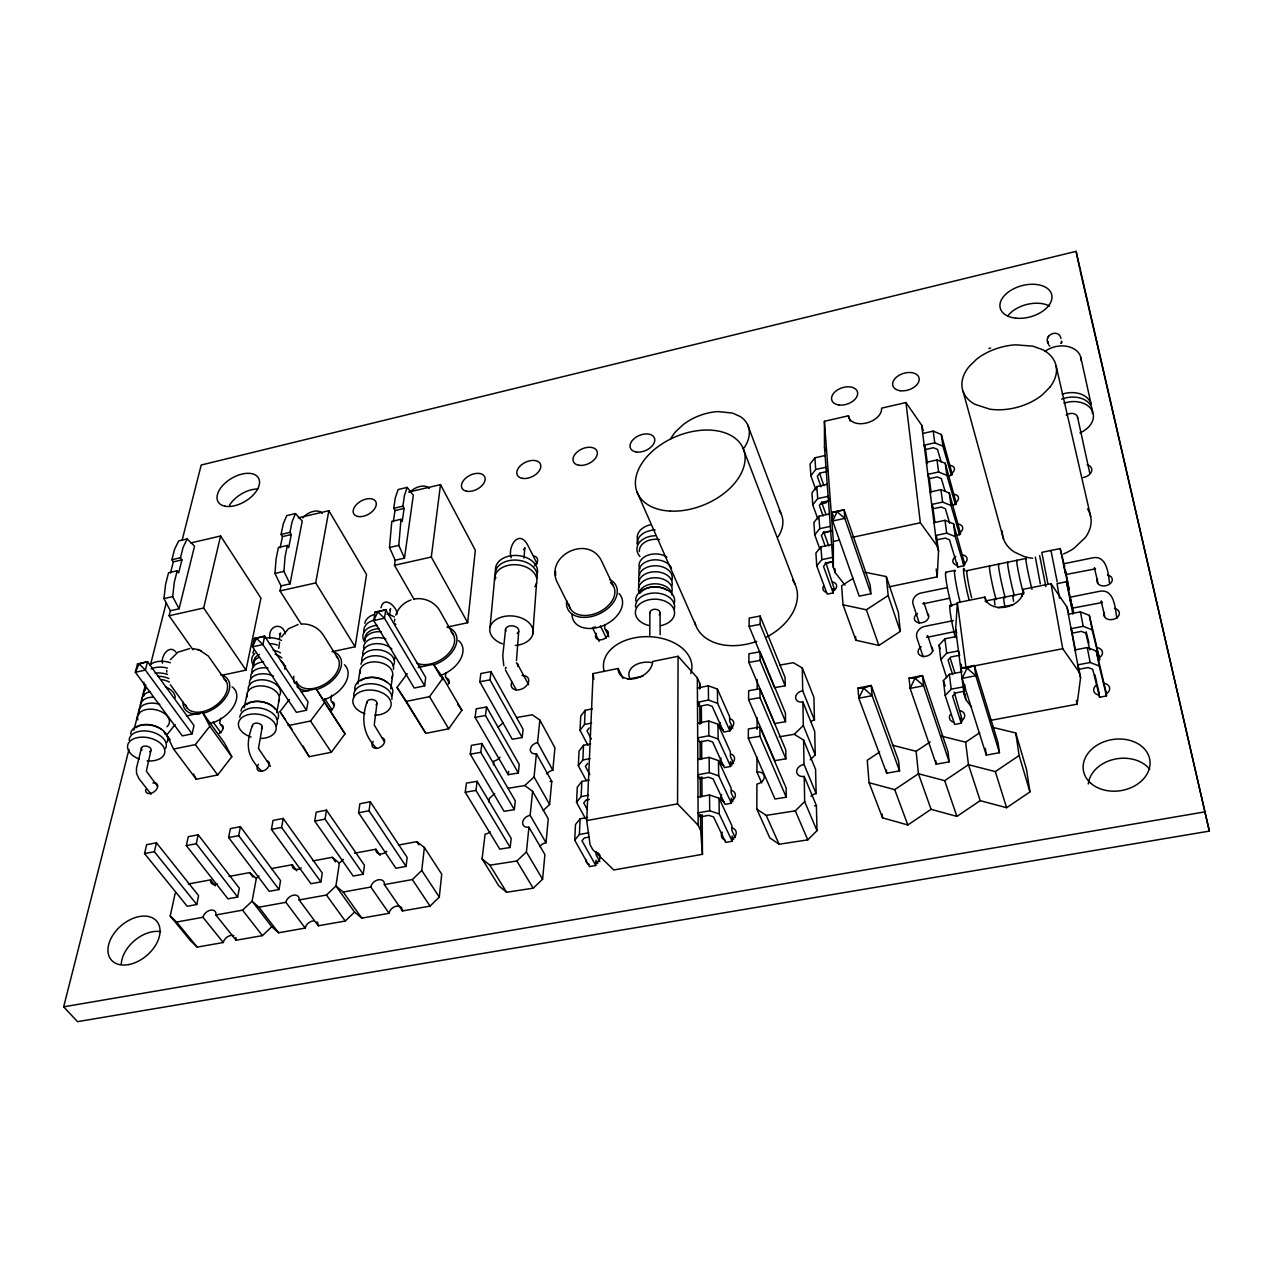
<?xml version="1.0" encoding="UTF-8"?>
<svg xmlns="http://www.w3.org/2000/svg" width="1273" height="1273" viewBox="0 0 1273 1273"><rect width="100%" height="100%" fill="white"/><g stroke="black" fill="none" stroke-linecap="round" stroke-linejoin="round"><path stroke-width="1.5" d="M844.97 585.134L835.263 572.723L833.354 567.424L833.369 541.407L824.411 421.315L848.439 415.778A17.106 10.948 -18.2 0 0 866.086 423.082A17.106 10.948 -18.2 0 0 881.584 408.156L905.962 402.539L921.652 425.182L923.259 430.592M786.253 797.216L759.917 736.271L759.933 727.026L748.381 728.983L748.317 738.213L774.986 798.998L786.253 797.216L786.157 788.035L759.933 727.026M785.871 758.819L759.997 697.668L760.013 688.757L748.651 690.73L748.588 699.641L774.811 760.633L785.871 758.819L785.791 749.94L760.013 688.757M785.521 721.696L760.061 660.401L760.076 651.776L748.922 653.781L748.858 662.406L774.62 723.541L785.521 721.696L785.441 713.119L760.076 651.776M785.17 685.797L760.124 624.375L760.14 616.052L749.176 618.073L749.113 626.396L774.461 687.659L785.17 685.797L785.091 677.475L760.14 616.052M702.457 854.31L700.659 830.314L698.177 825.254L677.554 803.868L678.079 656.295L652.667 661.467A18.156 12.762 -25.6 0 1 635.084 678.541A18.156 12.762 -25.6 0 1 618.137 668.484L593.123 673.576L586.71 820.576L590.083 844.763L592.82 849.712L613.809 869.968L702.457 854.31L702.155 814.593M779.267 736.796L794.257 734.298L803.581 740.074L804.011 764.389A7.702 5.872 -21.4 0 0 796.643 771.629A7.702 5.872 -21.4 0 0 804.218 776.45L816.407 805.65L816.98 830.696L807.798 839.862L779.108 844.222L769.815 837.92L756.83 809.119L756.91 784.073A7.638 5.808 -23.3 0 0 764.309 776.864A7.638 5.808 -23.3 0 0 756.942 772.059L756.989 757.133M757.085 729.381L757.117 717.67M757.212 689.154L757.244 679.702M166.715 672.192L166.731 670.33M660.066 613.125L660.13 634.718M649.866 612.456L649.803 635.322M1050.973 550.461L1057.179 581.904M278.787 648.323L279.551 642.101M395.219 560.247L404.48 558.163L398.799 545.385L400.995 519.289L391.782 521.405L389.506 547.485L395.219 560.247L394.487 565.276L414.155 599.535M604.77 624.613L604.643 627.987L608.876 636.707M587.537 817.457L580.106 818.825L575.476 824.554L574.712 840.212L589.51 866.579L595.764 865.465L595.971 860.309L597.833 863.651M596.305 851.557L596.178 854.963L599.885 861.678M574.712 840.212L579.374 834.499L580.106 818.825M585.644 818.905L576.558 802.356L581.14 796.612L581.841 781.447L589.144 780.063M586.36 780.683L578.324 765.741L582.843 759.949L583.527 745.294L590.72 743.893M587.935 745.294L580.042 730.288L584.498 724.496L585.15 710.302L592.231 708.886M1064.753 566.915L1060.17 548.552L1041.791 552.371L1047.918 583.798M576.558 802.356L577.29 787.223L581.841 781.447M578.324 765.741L579.04 751.086L583.527 745.294M580.042 730.288L580.743 716.11L585.15 710.302M888.936 586.853L937.199 576.86L938.551 551.018L936.467 536.188M1039.627 555.617L1045.833 586.567M971.506 707.008L965.825 699.593L964.107 694.167L955.657 629.387L957.36 602.686L984.92 597.101A19.445 13.812 -14.1 0 0 1006.1 606.998A19.445 13.812 -14.1 0 0 1022.983 589.367L1051.005 583.686L1067.045 607.157L1068.445 612.743M964.107 694.167L964.775 684.651M281.015 585.898L290.005 583.877L283.959 571.402L285.025 556.969L287.348 545.433L278.421 547.485L276.066 559.006L274.952 573.439L281.015 585.898L280.012 590.911L301.271 624.231M532.798 634.209L536.554 583.018M523.967 558.067L524.89 547.629L523.553 549.856M394.55 621.256L394.741 619.108M511.125 557.765C507.497 546.244 518.827 529.138 527.499 544.653L537.126 563.732M490.025 627.446L494.847 576.287M490.137 831.715A7.399 5.363 -32.4 0 1 485.077 834.229L482.101 858.909L498.857 885.928L506.59 892.23L533.18 888.204L542.584 879.261L544.908 854.597L528.932 827.211A7.431 5.458 -31.2 0 1 522.614 822.374A7.431 5.458 -31.2 0 1 530.141 815.325L532.591 791.329L524.81 785.521L508.022 788.321M539.816 846.625A7.32 5.458 -31.4 0 1 546.006 842.742L548.265 818.841L532.591 791.329M543.11 810.567L549.602 804.488L551.782 781.351L536.426 753.743A7.192 5.124 -29.5 0 1 530.284 749.32A7.192 5.124 -29.5 0 1 537.556 742.589L539.863 720.088L532.289 714.774L516.695 717.526M546.833 773.968A7.081 5.124 -29.7 0 1 552.816 770.229L554.933 747.776L539.863 720.088M518.7 631.488L516.488 660.56M542.584 879.261L526.417 851.971L528.932 827.211M549.602 804.488L534.055 776.944L536.426 753.743M927.619 635.545L926.776 637.375L953.827 631.79M446.934 627.143L467.684 622.72L475.322 550.222L440.506 484.631L408.713 492.046M343.376 859.323L339.366 863.126L335.929 886.008L343.185 892.023L370.825 887.042A7.495 5.347 -36.1 0 1 378.399 879.77A7.495 5.347 -36.1 0 1 384.382 884.592L402.459 910.959L430.051 906.105L439.296 897.083L441.715 874.169L424.386 847.468L416.796 841.66L398.449 845.049M505.604 629.069L502.74 655.834L503.806 665.747M510.202 847.484L511.189 838.446L477.12 781.32L466.443 783.118L465.234 792.22L499.764 849.139L510.202 847.484L475.959 790.438L477.12 781.32M514.324 809.644L515.294 800.876L481.91 743.527L471.408 745.357L470.246 754.157L504.06 811.315L514.324 809.644L480.796 752.343L481.91 743.527M518.334 772.997L519.257 764.516L486.557 706.976L476.213 708.838L475.084 717.351L508.213 774.7L518.334 772.997L485.474 715.506L486.557 706.976M522.201 737.528L523.092 729.302L491.044 671.619L480.86 673.497L479.778 681.739L512.239 739.247L522.201 737.528L489.994 679.877L491.044 671.619M170.359 610.754L179.063 608.796L172.682 596.607L174.29 582.27L177.202 570.765L168.561 572.755L165.601 584.259L163.946 598.581L170.359 610.754L169.102 615.75L192.971 649.771M445.773 673.051L445.375 676.456L449.289 683.171M508.213 774.7L508.595 771.311M384.382 884.592L412.341 879.563L421.761 870.446L424.386 847.468M406.071 866.388L407.153 857.445L370.284 801.751L359.893 803.756L358.588 812.763L395.903 868.25L406.071 866.388L369.027 810.758L370.284 801.751M488.943 802.149L489.389 798.473L494.704 793.556M493.447 764.85L493.908 760.999A7.161 5.044 -30.7 0 0 500.003 757.228M424.673 685.861L425.707 677.427L385.719 609.767L375.026 612.09L373.737 620.54L414.25 688.025L424.673 685.861L384.478 618.217L377.779 611.915L375.026 612.09M467.684 622.72L431.308 557.033L440.506 484.631M990.569 720.375L1077.117 704.176L1080.57 677.745L1078.788 668.198M390.763 688.932L392.625 675.438M404.48 558.163L413.327 495.197L407.169 487.416L398.131 489.532L395.33 497.695L393.739 508.309L394.996 510.553L393.325 521.771M363.219 874.201L364.46 865.274L326.477 810.169L316.213 812.142L314.733 821.117L353.178 876.031L363.219 874.201L325.045 819.16L326.477 810.169M376.967 703.396L374.23 725.005L384.335 741.682M389.538 615.798L390.556 608.637L389.999 610.006M400.995 519.289L402.236 521.532L404.13 508.436L402.889 506.193L404.432 495.579L407.169 487.416M367.006 702.044C360.816 719.531 363.505 735.158 376.713 748.508M570.288 608.446L558.242 584.291C542.171 556.587 588.587 532.846 601.858 561.584L613.379 585.994M357.952 683.872L360.02 670.394M320.876 881.903L322.276 873.007L283.195 818.475L273.058 820.417L271.42 829.375L310.946 883.717L320.876 881.903L281.604 827.434L283.195 818.475M331.967 651.728L355.119 646.779L366.544 574.537L328.864 510.696L298.232 517.856M331.601 695.106L330.757 700.198L333.924 705.099M279.026 889.525L280.569 880.645L240.438 826.686L230.413 828.612L228.615 837.539L269.208 891.323L279.026 889.525L238.688 835.629L240.438 826.686M306.507 710.254L307.986 701.853L264.625 636.166L254.282 638.425L252.547 646.843L296.418 712.339L306.507 710.254L262.922 644.584L256.462 638.346L254.282 638.425M1060.998 338.57C1059.088 328.577 1043.924 334.242 1047.87 343.153M381.041 607.794C383.555 595.032 396.73 606.425 397.24 613.984M355.119 646.779L315.688 582.923L328.864 510.696M259.008 875.919L256.319 878.434L252.102 901.189L242.554 910.147L215.885 914.953A7.447 5.012 -39.2 0 0 210.618 910.131A7.447 5.012 -39.2 0 0 202.948 917.276L176.581 922.034L170.216 916.019L175.149 893.391M276.75 712.53L279.296 699.1M237.653 897.067L239.356 888.204L198.19 834.786L188.277 836.695L186.335 845.606L227.962 898.833L237.653 897.067L196.281 843.713L198.19 834.786M262.238 726.963L258.467 748.429L270.481 766.282M279.423 638.823L280.585 633.063L279.423 634.622M290.005 583.877L302.258 521.071L295.479 513.576L286.727 515.629L283.258 523.824L281.094 534.421L282.447 536.601L280.171 547.804M287.348 545.433L288.7 547.613L291.294 534.549L289.958 532.369L292.074 521.771L295.479 513.576M252.388 725.642C245.164 745.007 246.978 756.735 261.888 771.39M269.876 638.139C267.728 625.855 281.922 621.16 285.438 633.763M244.257 707.597L247.01 694.167M196.774 904.514L198.604 895.667L156.436 842.806L146.65 844.683L144.549 853.578L187.179 906.249L196.774 904.514L154.367 851.701L156.436 842.806M221.629 675.327L245.975 670.123L260.949 598.135L220.595 535.981L190.87 542.934M220.754 718.147L219.672 723.207L223.077 727.981M192.112 733.869L194.005 725.515L147.525 661.705L137.516 663.885L135.336 672.255L182.341 735.889L192.112 733.869L145.377 670.091L139.155 663.917L137.516 663.885M245.975 670.123L203.664 608.001L220.595 535.981M150.898 750.545L146.347 771.136L157.502 786.3M179.063 608.796L194.53 546.181L187.179 538.94L178.681 540.93L174.608 549.172L171.903 559.738L173.335 561.854L170.487 573.025M141.526 747.728L136.482 768.096L136.513 773.252L138.884 778.551L151.073 794.193M162.483 663.201C160.684 655.993 169.373 643.82 175.945 652.142M177.202 570.765L178.65 572.898L181.928 559.865L180.48 557.749L183.153 547.183L187.179 538.94M182.198 539.943L201.214 465.011L1076.099 251.338L1209.35 831.11L77.542 1021.662L63.65 1006.832L129.019 749.367M133.904 730.161L145.122 685.972M150.485 664.84L166.095 603.354M923.625 602.925L922.893 603.863L949.483 598.262M395.744 615.145C398.131 608.08 403.955 602.272 411.052 599.965M1101.145 601.127L1102.418 602.495L1072.152 608.192L1071.532 604.595M1047.838 337.87L1048.57 336.279M962.117 678.382L967.05 668.182L974.386 665.493L998 742.509L999.464 752.709L986.289 755.112L962.117 678.382L975.802 675.724L999.464 752.709M1072.152 608.192L1069.813 597.276L1099.204 591.372C1114.623 588.158 1115.1 608.621 1116.914 618.439M281.572 636.85L288.478 628.782L298.121 624.47M407.217 673.64L397.033 687.452L425.803 733.359L448.685 728.808L461.892 710.239L443.099 677.952L433.472 664.283L418.228 667.45M397.033 687.452L406.342 701.375L429.542 696.649L443.099 677.952M170.439 659.557L177.918 652.19L189.741 648.562M289.353 699.498L279.98 711.671L309.18 756.671L331.33 752.263L345.015 733.853L316.165 688.804L301.415 691.875M1109.451 582.986C1108.433 573.423 1106.619 554.742 1092.393 557.892L1063.512 563.828L1064.976 571.37L1065.803 574.521L1095.544 568.84L1094.796 568.331M288.08 725.594L310.532 721.027L324.567 702.489L316.165 688.804M589.224 727.949L586.996 730.845L591.34 739.167M175.101 724.576L166.668 735.126L173.621 749.049L196.233 779.251L217.683 774.986L231.797 756.735L224.478 743.018L202.582 712.562L186.495 715.919M825.111 455.511L814.895 457.819L810.089 464.009L810.853 475.688L815.866 489.803M810.853 475.688L815.691 469.498L825.97 467.191L826.941 470.008M587.649 763.418L585.389 766.298L589.813 774.589M173.621 749.049L195.358 744.61L209.838 726.246L202.582 712.562M827.227 484.297L816.852 486.588L811.967 492.794L812.747 504.824L817.839 518.954M812.747 504.824L817.68 498.634L828.118 496.327L829.598 500.56L821.769 502.278L819.303 505.381L823.074 515.963M829.407 513.958L818.889 516.265L813.908 522.455L814.72 534.867L819.86 549.013M814.72 534.867L819.732 528.677L830.33 526.37M831.667 544.558L820.974 546.849L815.913 553.039L816.741 565.849L827.179 594.141L833.179 592.9L832.86 588.667M816.741 565.849L821.833 559.659L832.606 557.367M946.651 677.618L940.811 659.509L939.06 645.125L944.916 638.791L956.58 636.468M940.811 659.509L946.698 653.176L958.458 650.869L959.365 653.765M961.847 721.934L960.654 718.258L961.274 723.175L954.623 724.417L945.187 695.488L943.373 680.609L949.34 674.292L961.226 671.985M945.187 695.488L951.202 689.186L963.168 686.879L964.075 689.775M756.83 809.119L766.203 815.388L795.307 810.837L804.663 801.576L804.218 776.45M810.169 759.806L815.245 754.825L814.704 731.386L802.897 701.996A7.447 5.49 -20.9 0 1 795.577 697.604A7.447 5.49 -20.9 0 1 802.69 690.73L802.292 667.959L793.286 662.692L779.681 665.111M794.257 734.298L803.311 725.499L802.897 701.996M299.139 899.947L318.282 925.773L345.254 921.031L354.562 912.089L335.929 886.008L326.445 895.03L299.139 899.947A7.463 5.187 -37.8 0 0 293.538 895.142A7.463 5.187 -37.8 0 0 285.9 902.334L258.912 907.203L252.102 901.189L271.77 926.744L278.548 932.775L305.218 928.081A7.352 5.187 -38.2 0 1 314.351 920.856M215.885 914.953L236.046 940.254L262.397 935.623L271.77 926.744M482.101 858.909L489.882 865.179L516.838 860.994L526.417 851.971M524.81 785.521L534.055 776.944M497.95 727.44L503.106 722.762M879.691 751.993L867.247 760.267L869.061 782.704L882.555 817.871L907.824 824.968L931.072 809.326L956.898 816.407L980.194 800.669L1006.609 807.719L1029.952 791.917L1026.515 769.401L1015.743 732.962L992.876 727.408M869.061 782.704L894.728 789.642L918.438 773.761L944.693 780.667L968.467 764.707L995.311 771.597L1019.132 755.541L1015.743 732.962M941.384 736.128L965.618 742.175L979.685 732.755M892.405 745.198L916.114 751.293L930.149 741.92M853.165 578.324L841.596 585.835L843.028 604.786L855.886 640.255L878.895 645.443L900.297 631.376L898.372 612.408L886.31 576.574L865.019 572.261M843.028 604.786L866.356 609.799L888.172 595.541L886.31 576.574M988.946 348.547L990.585 347.943M171.903 559.738L180.48 557.749M281.094 534.421L289.958 532.369M393.739 508.309L402.889 506.193M173.335 561.854L181.928 559.865M282.447 536.601L291.294 534.549M394.996 510.553L404.13 508.436M163.946 598.581L172.682 596.607M274.952 573.439L283.959 571.402M389.506 547.485L398.799 545.385M922.702 433.488L933.204 431.117L941.304 434.475L952.411 474.813M948.385 475.943L951.345 475.29L942.911 446.171L934.748 442.813L924.182 445.184L925.471 449.512L933.395 447.73L937.469 449.417L941.193 462.099M169.102 615.75L203.664 608.001M280.012 590.911L315.688 582.923M394.487 565.276L431.308 557.033M827.434 471.424L819.717 473.142L817.298 476.229L821.021 486.795M926.346 462.306L937.008 459.935L945.25 463.308L956.437 503.822M949.706 523.251L945.378 508.707L941.177 507.036L932.998 508.786L931.677 504.458L942.593 502.103L950.995 505.476L955.402 504.522L946.889 475.37L938.615 471.997L927.874 474.368L929.179 478.696L937.23 476.929L941.368 478.6L945.107 491.298M820.894 503.917L826.623 502.66M930.102 492.014L940.938 489.659L949.292 493.033L960.606 533.721M831.826 530.618L823.87 532.321L821.371 535.424L825.19 546.022M822.915 533.085L828.739 531.843M833.369 541.407L839.162 540.166M852.703 537.254L920.347 522.773L936.88 545.592L938.551 551.018M933.984 522.678L944.996 520.323L953.477 523.712L964.902 564.544M963.9 565.769L955.227 536.554L946.698 533.164L935.607 535.503L936.944 539.847L945.25 538.097L949.515 539.784L957.694 567.058L963.9 565.769L963.311 561.52L964.409 565.244M825.015 563.159L830.919 561.902M956.532 535.312L959.587 534.676L959.015 530.555L960.113 534.278M832.51 561.95L826.05 563.318L823.504 566.405L833.179 592.9M595.637 626.952L592.454 627.621L599.233 641.369M945.807 572.261L954.766 570.399M967.003 570.638L1025.911 558.449M870.971 593.743L859.211 596.162L832.685 520.991L832.033 512.446L844.126 509.805L870.191 585.166L870.971 593.743L844.826 518.366L844.126 509.805L832.033 512.446L833.322 516.106M947.192 587.649L921.159 592.995C916.003 593.902 911.261 599.281 913.218 604.643L919.392 623.484M950.088 605.359L957.376 603.879M1059.55 598.262L1057.051 583.655L1066.424 581.761L1071.42 601.874M985.031 601.095L1022.283 593.552M627.605 679.273L642.881 676.186M998.032 607.778L1013.165 604.723M953.382 620.619L925.025 626.316C919.79 627.207 914.937 632.633 916.942 638.075L923.18 656.9M697.413 687.993L708.345 685.813L717.383 689.043L729.604 716.604L729.7 721.266L732.818 728.267M1068.365 614.254L1080.411 611.867L1089.322 615.368L1099.792 659.589M584.498 724.496L591.627 723.08M729.906 730.845L717.606 703.317L708.504 700.086L697.493 702.25L699.354 706.34L707.629 704.717L712.164 706.324L723.732 732.039L729.906 730.845L729.811 726.135L731.37 729.636M1098.472 655.038L1099.411 659.812L1092.154 629.833L1083.196 626.316L1071.054 628.703L1072.184 633.174L1081.27 631.376L1085.758 633.127L1089.879 649.914M959.826 655.213L950.995 656.948L948.035 660.098L952.665 674.579M857.97 688.041L871.225 685.463L898.563 760.729L899.534 770.865L886.692 773.22L858.798 698.225L857.97 688.041L863.635 688.168L871.225 685.463L872.116 695.663L899.534 770.865M909.033 678.159L922.464 675.533L947.971 751.675L949.181 761.843L936.164 764.23L910.115 688.375L909.033 678.159L915.001 678.238L922.464 675.533L923.609 685.765L949.181 761.843M960.781 668.134L974.386 665.493L975.802 675.724L967.05 668.182L960.781 668.134L961.958 671.889M1080.57 677.745L1079.154 672.176L1062.732 648.705L965.984 667.529L957.36 602.686M697.604 723.159L708.727 720.995L717.924 724.226L730.336 751.722L730.431 756.544L733.582 763.514M1075.001 649.914L1087.269 647.527L1096.324 651.028L1106.38 693.483M582.843 759.949L590.083 758.565M730.638 766.441L718.131 738.976L708.886 735.746L697.684 737.894L699.593 741.984L707.995 740.377L712.609 741.984L724.369 767.619L730.638 766.441L730.527 761.572L732.118 765.073M1106.523 695.933L1099.251 666.002L1090.149 662.485L1077.785 664.856L1078.915 669.312L1088.176 667.545L1092.727 669.296L1099.617 697.238L1106.523 695.933L1105.553 691L1106.476 694.787M964.536 691.223L955.562 692.942L952.538 696.092L961.274 723.175M144.549 853.578L154.367 851.701M186.335 845.606L196.281 843.713M228.615 837.539L238.688 835.629M271.42 829.375L281.604 827.434M314.733 821.117L325.045 819.16M358.588 812.763L369.027 810.758M697.811 759.504L709.125 757.371L718.465 760.602L731.068 788.003L731.179 792.984L733.582 798.203M581.14 796.612L588.492 795.227M731.386 803.215L718.688 775.846L709.284 772.616L697.89 774.748L699.832 778.821L708.377 777.214L713.071 778.837L725.005 804.377L731.386 803.215L731.275 798.187L732.882 801.672M589.335 799.428L586.026 800.049L583.734 802.929L587.33 809.533M188.34 883.987L210.602 879.85A7.304 4.885 -38.2 0 0 217.492 883.987M228.981 876.445L249.619 872.626L256.319 878.434M271.42 868.584L292.313 864.717L296.768 870.812M313.031 860.882L332.237 857.318L339.366 863.126M354.546 853.181L375.933 849.234A7.352 5.187 -35 0 0 379.322 853.897A7.352 5.187 -35 0 0 386.785 851.271M749.113 626.396L760.124 624.375M698.018 797.105L709.538 794.973L719.022 798.203L731.848 825.509L731.943 830.664L735.205 837.586M586.71 820.576L677.554 803.868M479.778 681.739L489.994 679.877M579.374 834.499L588.731 832.781M732.166 841.23L719.261 813.972L709.697 810.758L698.113 812.858L700.07 816.916L708.775 815.341L713.548 816.948L725.674 842.392L732.166 841.23L732.055 836.043L733.694 839.496M589.399 837.013L584.339 837.936L582.016 840.785L595.764 865.465M748.858 662.406L760.061 660.401M475.084 717.351L485.474 715.506M170.216 916.019L190.855 941.081L197.22 947.096L223.268 942.513A7.336 5.028 -39.7 0 1 233.834 935.671M354.562 912.089L361.787 918.119L389.077 913.314A7.383 5.347 -36.5 0 1 399.738 906.344M748.588 699.641L759.997 697.668M470.246 754.157L480.796 752.343M63.65 1006.832L1205.42 811.776M413.884 599.153C424.211 596.894 435.557 602.256 440.347 611.692L453.602 635.163M748.317 738.213L759.917 736.271M465.234 792.22L475.959 790.438M302.019 624.025C310.405 623.579 318.743 627.955 323.262 635.02L337.647 657.839M193.528 648.641L199.193 650.073M199.527 650.201L208.231 655.945L226.292 681.532M197.474 649.405L201.373 650.901M678.079 656.295L697.349 677.857L699.673 682.996L700.055 688.613M176.581 922.034L197.22 947.096M202.948 917.276L223.268 942.513M210.602 879.85L215.28 885.833M242.554 910.147L262.397 935.623M258.912 907.203L278.548 932.775M249.619 872.626L253.041 877.145M285.9 902.334L305.218 928.081M166.668 735.126L170.216 739.899M195.358 744.61L217.683 774.986M187.354 708.249L170.359 684.699M326.445 895.03L345.254 921.031M209.838 726.246L231.797 756.735M213.037 721.902L220.897 732.882M343.185 892.023L361.787 918.119M332.237 857.318L335.483 861.932M457.612 704.128L461.892 710.239M370.825 887.042L389.077 913.314M279.98 711.671L285.518 719.834M287.746 723.096L292.169 729.636M375.933 849.234L380.134 855.44M412.341 879.563L430.051 906.105M310.532 721.027L331.33 752.263M421.761 870.446L439.296 897.083M416.796 841.66L418.833 844.795M324.567 702.489L345.015 733.853M324.774 698.718L332.11 710M489.882 865.179L506.59 892.23M406.342 701.375L425.803 733.359M516.838 860.994L533.18 888.204M1035.363 557.081L1040.312 583.861M429.542 696.649L448.685 728.808M441.079 676.44L443.004 679.75M433.472 664.283L440.394 676.154M302.831 745.803L309.18 756.671M530.141 815.325L546.006 842.742M537.556 742.589L552.816 770.229M516.424 690.173L505.461 670.028M517.49 664.045L528.661 684.747M193.591 774.016L196.233 779.251M618.137 668.484L622.99 678.398M600.426 625.95L606.298 638.012M766.203 815.388L779.108 844.222M756.942 772.059L761.747 782.895M636.993 491.935L695.663 625.218M795.307 810.837L807.798 839.862M804.663 801.576L816.98 830.696M804.011 764.389L816.136 793.62A7.574 5.872 -21.2 0 0 810.965 796.198M803.581 740.074L815.579 769.369L816.136 793.62M803.311 725.499L815.245 754.825M802.69 690.73L814.449 720.136A7.336 5.49 -20.7 0 0 810.917 721.489M802.292 667.959L813.924 697.413L814.449 720.136M742.891 447.825L795.1 584.339M747.681 424.864L781.145 513.799M1048.284 342.914L1047.679 341.291L1048.411 344.076M894.728 789.642L907.824 824.968M825.827 562.427L834.515 589.701M823.679 531.828L828.755 545.958M931.072 809.326L918.438 773.761L916.114 751.293M821.594 502.151L825.986 514.499M1069.813 597.276L1070.943 601.763M819.589 473.349L823.917 485.681M866.356 609.799L878.895 645.443M824.411 421.315L824.49 447.205L825.716 450.737M944.693 780.667L956.898 816.407M1063.512 563.828L1064.323 566.978M888.172 595.541L900.297 631.376M848.439 415.778L850.141 420.997M980.194 800.669L968.467 764.707L965.618 742.175M943.373 680.609L945.139 686.036M928.001 636.42L932.87 651.378M939.06 645.125L940.222 648.753M954.161 692.051L962.372 720.534M924.103 603.036L928.319 616.148M950.263 658.38L954.877 672.86M995.311 771.597L1006.609 807.719M955.657 629.387L956.787 633.031M1019.132 755.541L1029.952 791.917M959.587 534.676L950.995 505.476L949.292 493.033M955.943 504.251L954.861 500.544L955.402 504.522M984.92 597.101L986.48 602.495M963.12 391.479L1003.554 539.084M1022.983 589.367L1023.953 592.995M1086.171 631.742L1088.908 642.929M1094.891 674.833L1096.721 682.296M1099.076 692.862L1097.04 683.919M1094.398 567.758L1097.899 582.748M1101.24 601.365L1104.741 616.339M1080.109 270.417L1209.35 831.11M1056.097 365.908L1090.675 516.552M1072.9 614.063L1066.424 581.761M1089.799 473.301L1077.547 417.083M1080.92 357.856L1091.2 404.623A22.93 16.581 -12.4 0 0 1062.143 394.184M1065.533 570.431L1069.145 589.797L1060.17 548.552M1071.802 603.673L1073.632 612.377M1076.099 251.338L1079.695 268.508M1064.928 569.715L1065.835 574.489M1089.322 615.368L1092.154 629.833M1096.324 651.028L1099.251 666.002M1098.663 692.289L1099.617 697.238M1080.411 611.867L1083.196 626.316M1087.269 647.527L1090.149 662.485M1071.166 627.748L1075.574 650.98M1067.045 607.157L1079.154 672.176M1076.417 700.357L1077.117 704.176M1051.005 583.686L1062.732 648.705M950.82 471.408L951.345 475.29M985.35 748.317L986.289 755.112M941.304 434.475L942.911 446.171M945.25 463.308L946.889 475.37M953.477 523.712L955.227 536.554M957.121 562.809L957.694 567.058M933.204 431.117L934.748 442.813M937.008 459.935L938.615 471.997M940.938 489.659L942.593 502.103M944.996 520.323L946.698 533.164M961.21 664.267L961.72 668.198M965.061 693.705L965.825 699.593M924.978 445.614L927.444 463.611M929.179 477.2L931.152 492.746M932.552 505.238L934.859 521.882M921.652 425.182L936.88 545.592M936.228 569.095L937.199 576.86M944.916 638.791L946.698 653.176M949.34 674.292L951.202 689.186M593.123 673.576L593.839 679.241M905.962 402.539L920.347 522.773M935.782 760.84L936.164 764.23M886.39 769.847L886.692 773.22M882.237 814.147L882.555 817.871M855.583 636.468L855.886 640.255M834.977 568.792L835.263 572.723M824.49 447.205L833.354 567.424M814.895 457.819L815.691 469.498M816.852 486.588L817.68 498.634M818.889 516.265L819.732 528.677M820.974 546.849L821.833 559.659M555.521 571.259L555.617 575.682M717.383 689.043L717.606 703.317M717.924 724.226L718.131 738.976M718.465 760.602L718.688 775.846M719.022 798.203L719.261 813.972M708.345 685.813L708.504 700.086M708.727 720.995L708.886 735.746M709.125 757.371L709.284 772.616M709.538 794.973L709.697 810.758M701.359 707.342L701.487 723.239M701.614 741.109L701.741 758.979M701.884 776.864L702.028 796.723M699.673 682.996L699.704 688.884M699.832 706.563L699.943 724.242M700.07 741.92L700.182 759.599M700.293 777.278L700.436 796.93M700.548 814.609L700.659 830.314M699.338 702.776L699.354 706.34M697.349 677.857L698.177 825.254M1087.174 464.677A9.961 6.651 -12.6 0 1 1091.613 471.265A9.961 6.651 -12.6 0 1 1083.339 477.55M522.01 675.486A9.404 6.476 -28.8 0 1 528.422 682.599A9.404 6.476 -28.8 0 1 516.918 689.982A9.404 6.476 -28.8 0 1 511.905 681.978M533.912 555.967A8.863 5.776 -26.9 0 1 534.31 565.928M832.86 582.143A7.097 4.965 -19.4 0 1 836.616 585.787A7.097 4.965 -19.4 0 1 833.497 590.895M826.591 592.327A7.097 4.965 -19.4 0 1 823.583 585.946M962.881 554.964A7.288 5.092 -15.6 0 1 967.066 558.608A7.288 5.092 -15.6 0 1 964.107 563.748M956.962 565.228A7.288 5.092 -15.6 0 1 955.784 556.46M958.617 524.205A7.192 4.933 -15.8 0 1 962.706 527.706A7.192 4.933 -15.8 0 1 959.794 532.703M954.464 494.37A7.081 4.774 -15.9 0 1 958.489 497.743A7.081 4.774 -15.9 0 1 955.609 502.612M950.438 465.425A6.97 4.631 -16.1 0 1 954.4 468.671A6.97 4.631 -16.1 0 1 951.552 473.429M960.208 710.716A7.797 5.872 -15.3 0 1 964.679 715.076A7.797 5.872 -15.3 0 1 961.497 720.868M953.843 722.3A7.797 5.872 -15.3 0 1 950.072 714.821M1104.598 683.41A8.068 5.999 -10.2 0 1 1109.579 687.77A8.068 5.999 -10.2 0 1 1106.603 693.626M1098.663 695.106A8.068 5.999 -10.2 0 1 1096.69 684.906M1097.549 647.702A7.924 5.808 -10.8 0 1 1102.418 651.871A7.924 5.808 -10.8 0 1 1099.49 657.568M596.751 852.385A7.606 5.76 -30.3 0 1 600.14 857.063A7.606 5.76 -30.3 0 1 596.337 863.046M589.144 864.319A7.606 5.76 -30.3 0 1 585.787 859.625M732.389 828.055A7.733 5.983 -25.2 0 1 736.224 832.749A7.733 5.983 -25.2 0 1 732.611 838.796M725.149 840.116A7.733 5.983 -25.2 0 1 722.284 832.128M731.609 790.469A7.606 5.792 -24.6 0 1 735.38 794.973A7.606 5.792 -24.6 0 1 731.816 800.844M724.48 802.197A7.606 5.792 -24.6 0 1 721.68 794.479M730.845 754.093A7.479 5.601 -24.1 0 1 734.553 758.437A7.479 5.601 -24.1 0 1 731.068 764.15M723.844 765.503A7.479 5.601 -24.1 0 1 721.075 758.072M730.129 718.895A7.352 5.426 -23.7 0 1 733.773 723.064A7.352 5.426 -23.7 0 1 730.32 728.617M723.223 729.986A7.352 5.426 -23.7 0 1 720.518 722.809M302.688 517.984A12.491 7.431 -30.2 0 1 322.244 513.417M410.097 492.03A12.635 7.686 -28.2 0 1 429.272 488.434M605.343 629.674A6.842 4.71 -26.1 0 1 607.46 636.039A6.842 4.71 -26.1 0 1 598.517 639.714A6.842 4.71 -26.1 0 1 596.432 633.365M221.136 724.639A6.667 4.217 -35 0 1 223.141 728.363A6.667 4.217 -35 0 1 219.274 733.312M332.014 701.694A6.715 4.392 -32.9 0 1 334.338 705.417A6.715 4.392 -32.9 0 1 330.582 710.414M446.425 678.016A6.779 4.567 -30.4 0 1 447.937 684.46M927.508 613.475A7.399 5.299 -16.7 0 1 925.726 621.256A7.399 5.299 -16.7 0 1 915.621 621.319A7.399 5.299 -16.7 0 1 917.435 613.522M1107.478 575.014A7.718 5.442 -11.1 0 1 1111.775 581.745A7.718 5.442 -11.1 0 1 1101.829 585.787A7.718 5.442 -11.1 0 1 1097.565 579.056M931.438 646.795A7.511 5.474 -16.5 0 1 929.624 654.815A7.511 5.474 -16.5 0 1 919.361 654.799A7.511 5.474 -16.5 0 1 921.191 646.779M1114.464 608.462A7.845 5.633 -10.6 0 1 1118.856 615.432A7.845 5.633 -10.6 0 1 1108.767 619.521A7.845 5.633 -10.6 0 1 1104.391 612.536M152.935 783.006A6.826 4.296 -36.9 0 1 157.597 787.048A6.826 4.296 -36.9 0 1 150.437 793.445A6.826 4.296 -36.9 0 1 145.774 789.387M267.123 760.777A6.858 4.487 -35.1 0 1 267.998 767.492A6.858 4.487 -35.1 0 1 259.294 771.088A6.858 4.487 -35.1 0 1 258.435 764.357M382.123 737.719A6.906 4.662 -32.8 0 1 383.428 744.466A6.906 4.662 -32.8 0 1 374.548 748.126A6.906 4.662 -32.8 0 1 373.26 741.363M1088.288 783.977A33.273 25.842 -8.3 0 1 1113.827 759.376A33.273 25.842 -8.3 0 1 1149.758 769.29M229.506 505.238A23.248 13.414 -30.9 0 1 257.846 488.991M1007.675 316.054A26.367 16.183 -14.7 0 1 1049.525 306.077M121.253 964.027A29.581 19.668 -40.8 0 1 160.637 931.677M458.614 640.621A26.399 17.52 -30.1 0 1 460.619 658.984A26.399 17.52 -30.1 0 1 440.315 675.438M448.287 627.478A26.558 17.488 -30 0 1 455.718 645.618A26.558 17.488 -30 0 1 434.093 664.761M421.49 666.463A26.558 17.488 -30 0 1 418.674 666.018M451.135 631.822A24.06 15.849 -30 0 1 446.521 655.531A24.06 15.849 -30 0 1 417.019 663.185M361.978 661.069A16.406 10.868 7.7 0 1 380.054 649.962A16.406 10.868 7.7 0 1 393.246 665.922M360.959 664.283A16.454 10.868 7.7 0 1 379.179 656.041A16.454 10.868 7.7 0 1 393.484 669.327M395.155 657.218A16.358 10.868 7.7 0 1 394.073 659.891M362.9 655.038A16.358 10.868 7.7 0 1 372.591 644.106A16.358 10.868 7.7 0 1 391.845 648.896M363.823 649.039A16.31 10.884 7.8 0 1 369.838 639.301A16.31 10.884 7.8 0 1 385.958 638.951M364.667 640.224A16.263 10.884 7.8 0 1 381.295 631.774M365.208 640.112A16.247 10.884 7.8 0 1 378.893 628.703M364.412 641.64A18.665 12.507 7.8 0 1 377.206 625.329M363.998 632.474A18.618 12.523 7.8 0 1 375.01 619.887M393.484 622.799A18.618 12.523 7.8 0 1 395.887 624.454M364.826 623.324A18.554 12.523 7.9 0 1 374.437 614.382M387.008 614.095A18.554 12.523 7.9 0 1 394.312 616.928M364.953 713.755A19.238 12.459 7.5 0 1 357.665 693.228A19.238 12.459 7.5 0 1 388.838 697.97A19.238 12.459 7.5 0 1 374.739 715.235M354.992 690.571A19.127 12.475 7.6 0 1 376.044 677.825A19.127 12.475 7.6 0 1 391.447 696.172M354.021 696.808A19.19 12.475 7.6 0 1 372.639 683.808A19.19 12.475 7.6 0 1 391.845 699.338M360.1 673.242A16.501 10.868 7.7 0 1 378.272 662.151A16.501 10.868 7.7 0 1 391.559 678.095M360.784 680.769A16.629 10.852 7.6 0 1 387.119 682.551M367.07 702.903A5.012 3.246 7.5 0 1 373.084 699.609A5.012 3.246 7.5 0 1 376.06 704.908M249.731 684.826A16.247 10.47 9.9 0 1 256.207 674.913A16.247 10.47 9.9 0 1 273.552 676.09M248.49 690.873A16.294 10.47 9.9 0 1 265.627 680.1A16.294 10.47 9.9 0 1 279.551 695.615M250.972 678.827A16.199 10.47 10 0 1 268.03 668.039M252.181 672.844A16.151 10.486 10 0 1 263.654 661.849M253.407 666.909A16.103 10.486 10 0 1 258.705 657.441M281.301 660.942A16.103 10.486 10 0 1 285.009 669.041M254.011 663.949A16.088 10.486 10 0 1 259.31 654.481M275.063 654.147A16.088 10.486 10 0 1 281.874 657.982M285.566 666.081A16.088 10.486 10 0 1 284.675 668.675M253.518 665.397A18.49 12.062 10.1 0 1 254.902 653.383M273.122 650.089A18.49 12.062 10.1 0 1 280.506 652.842M252.977 653.16A18.427 12.062 10.1 0 1 253.948 650.137M269.478 643.597A18.427 12.062 10.1 0 1 277.387 645.061M264.513 638.266A18.379 12.062 10.1 0 1 281.428 640.399M251.083 737.019A19.047 11.998 9.7 0 1 242.682 717.065A19.047 11.998 9.7 0 1 273.552 721.696A19.047 11.998 9.7 0 1 260.774 738.467M241.027 711.002A18.936 12.014 9.7 0 1 263.638 702.298A18.936 12.014 9.7 0 1 277.434 719.643M239.754 717.208A19 12.014 9.7 0 1 262.413 708.504A19 12.014 9.7 0 1 276.257 725.865M247.248 696.952A16.342 10.47 9.8 0 1 264.434 686.179A16.342 10.47 9.8 0 1 278.405 701.694M246.628 704.621A16.454 10.455 9.8 0 1 261.395 701.534A16.454 10.455 9.8 0 1 274.888 708.918M252.5 726.469A4.965 3.135 9.7 0 1 258.196 723.271A4.965 3.135 9.7 0 1 261.442 728.427M140.539 705.162A16.119 10.073 11.7 0 1 152.951 697.111M139.409 713.867A16.167 10.073 11.7 0 1 144.12 704.685A16.167 10.073 11.7 0 1 159.746 704.383M142.051 699.179A16.072 10.089 11.8 0 1 150.532 691.557M143.944 695.933A16.024 10.089 11.8 0 1 145.981 688.47A18.347 11.616 11.9 0 1 143.897 682.248M165.442 686.895A16.024 10.089 11.8 0 1 175.181 698.034M145.44 690.014A15.992 10.089 11.9 0 1 145.758 684.763M161.512 679.527A15.992 10.089 11.9 0 1 169.341 682.105M158.123 676.313A15.96 10.089 11.9 0 1 168.863 678.557M155.02 673.21A18.347 11.616 11.9 0 1 167.463 674.404M151.185 668.914A18.299 11.616 12 0 1 167.384 668.086M149.625 665.079A18.236 11.616 12 0 1 170.327 662.708M139.218 759.026A18.904 11.537 11.4 0 1 132.71 739.295A18.904 11.537 11.4 0 1 163.183 746.328A18.904 11.537 11.4 0 1 147.127 760.84M130.705 733.964A18.793 11.552 11.5 0 1 152.378 725.515A18.793 11.552 11.5 0 1 166.954 742.398M129.13 740.154A18.84 11.552 11.5 0 1 150.866 731.704A18.84 11.552 11.5 0 1 165.474 748.588M137.866 719.913A16.215 10.073 11.7 0 1 156.181 709.857A16.215 10.073 11.7 0 1 166.97 726.74M136.036 727.742A16.326 10.057 11.5 0 1 161.591 729.445M164.01 731.927A16.326 10.057 11.5 0 1 165.458 734.616M141.971 750.099A4.933 3.007 11.4 0 1 143.467 746.28A4.933 3.007 11.4 0 1 149.975 747.665A4.933 3.007 11.4 0 1 149.609 751.738M1013.547 601.238A18.554 1.018 77.9 0 1 1013.388 595.859M1004.906 607.014A18.538 1.114 77.9 0 1 1004.174 597.721M1022.394 596.321A18.57 0.939 77.9 0 1 1022.633 593.998M955.371 637.407A21.164 1.814 78 0 1 950.517 614.27A21.164 1.814 78 0 1 950.66 605.837M994.977 604.993A18.506 1.193 77.9 0 1 994.993 599.583M1014.454 595.796A18.236 0.987 77.8 0 1 1009.234 573.709A18.236 0.987 77.8 0 1 1008.057 562.73M1005.32 597.642A18.204 1.066 77.8 0 1 1000.069 575.587A18.204 1.066 77.8 0 1 999.003 564.607M1023.603 593.95A18.252 0.907 77.8 0 1 1018.4 571.832A18.252 0.907 77.8 0 1 1017.143 560.852M1032.005 589.367A18.268 0.827 77.8 0 1 1027.184 567.806A18.268 0.827 77.8 0 1 1026.245 558.974M969.071 599.806A20.845 1.575 77.9 0 1 963.963 574.982A20.845 1.575 77.9 0 1 965.077 571.004M960.001 601.636A20.829 1.671 77.9 0 1 955.227 578.897A20.829 1.671 77.9 0 1 955.323 570.956M996.218 599.488A18.188 1.146 77.9 0 1 990.935 577.465A18.188 1.146 77.9 0 1 989.964 566.469M971.665 597.817A18.14 1.353 77.9 0 1 967.496 578.022A18.14 1.353 77.9 0 1 967.464 571.116M951.758 606.33A20.798 1.766 77.9 0 1 946.428 582.27A20.798 1.766 77.9 0 1 946.38 572.802M639.539 581.013A16.772 11.759 0.9 0 1 654.752 565.769A16.772 11.759 0.9 0 1 671.842 580.249M639.683 575.078A16.708 11.759 0.9 0 1 650.535 560.327A16.708 11.759 0.9 0 1 671.539 568.219M639.412 586.996A16.82 11.759 0.9 0 1 654.656 571.752A16.82 11.759 0.9 0 1 671.81 586.232M639.269 593.011A16.867 11.759 0.9 0 1 654.561 577.767A16.867 11.759 0.9 0 1 671.762 592.263M638.696 592.979A16.915 11.759 0.9 0 1 656.677 583.861A16.915 11.759 0.9 0 1 672.128 595.255M640.096 593.138A16.947 11.759 0.9 0 1 666.654 590.051M635.688 600.967A19.493 13.526 0.9 0 1 656.836 586.964A19.493 13.526 0.9 0 1 674.165 603.577M635.529 607.078A19.556 13.526 0.9 0 1 656.741 593.075A19.556 13.526 0.9 0 1 674.133 609.703M649.135 625.552A19.62 13.526 0.9 0 1 639.046 604.659A19.62 13.526 0.9 0 1 670.871 604.914A19.62 13.526 0.9 0 1 660.846 625.648M639.953 556.508A19.015 13.526 0.8 0 1 639.014 542.966A19.015 13.526 0.8 0 1 655.054 535.758M637.073 544.064A18.952 13.526 0.8 0 1 655.134 529.982M639.81 569.158A16.66 11.759 0.9 0 1 646.684 555.696A16.66 11.759 0.9 0 1 666.957 557.097M639.364 551.527A16.549 11.759 0.8 0 1 659.462 539.577M638.107 541.789A18.904 13.526 0.8 0 1 650.344 524.826M649.93 613.379A5.124 3.533 0.9 0 1 656.056 609.337A5.124 3.533 0.9 0 1 659.175 614.827M344.442 664.792A26.16 16.867 -32.5 0 1 345.301 683.092A26.16 16.867 -32.5 0 1 324.933 699.37M333.908 651.919A26.287 16.851 -32.4 0 1 339.971 670.059A26.287 16.851 -32.4 0 1 318.186 688.979M308.893 690.714A26.287 16.851 -32.4 0 1 297.039 686.831M294.54 683.203A26.287 16.851 -32.4 0 1 293.777 676.265M336.39 656.263A23.821 15.26 -32.4 0 1 325.665 683.617A23.821 15.26 -32.4 0 1 296.498 681.469M232.084 686.831A25.969 16.231 -34.5 0 1 233.548 706.467A25.969 16.231 -34.5 0 1 210.077 723.446M220.786 674.865A26.096 16.199 -34.4 0 1 227.835 693.737A26.096 16.199 -34.4 0 1 202.821 713.357M199.813 713.914A26.096 16.199 -34.4 0 1 182.978 702.091M223.762 678.652A23.646 14.671 -34.4 0 1 214.66 706.308A23.646 14.671 -34.4 0 1 185.572 704.844M618.996 593.536A26.685 18.077 -25.9 0 1 603.975 625.314A26.685 18.077 -25.9 0 1 572.038 614.366M609.672 579.47A26.828 18.061 -25.9 0 1 600.14 613.459A26.828 18.061 -25.9 0 1 566.771 600.792M610.515 582.716A24.314 16.374 -25.9 0 1 599.965 611.613A24.314 16.374 -25.9 0 1 568.983 604.341M779.283 510.616A42.343 28.388 -21.6 0 1 778.185 536.76M744.212 447.81A44.125 28.038 -21.9 0 0 740.25 416.557L732.564 413.089L718.227 411.577A42.868 27.242 -21.9 0 0 697.286 416.494A42.582 27.051 -21.9 0 0 683.187 424.641L675.74 431.595A44.141 28.054 -21.9 0 0 670.441 439.249M816.407 805.65A7.574 5.872 -21.2 0 1 814.497 805.745M551.782 781.351A7.081 5.124 -29.7 0 1 550.079 781.447M402.411 909.447A7.383 5.347 -36.5 0 1 402.459 910.959M401.011 907.044A7.383 5.347 -36.5 0 1 401.918 908.11M318.314 924.262A7.352 5.187 -38.2 0 1 318.282 925.773M317.025 921.891A7.352 5.187 -38.2 0 1 317.884 922.941M301.24 867.963A7.32 5.028 -36.8 0 1 294.715 869.173A7.32 5.028 -36.8 0 1 292.313 864.717M235.76 937.437A7.336 5.028 -39.7 0 1 236.046 940.254M494.688 580.154A21.195 14.799 4.8 0 1 519.257 565.069A21.195 14.799 4.8 0 1 534.899 586.63M502.501 643.82A21.721 14.783 4.7 0 1 495.515 619.967A21.721 14.783 4.7 0 1 530.427 624.406A21.721 14.783 4.7 0 1 515.342 645.459M495.818 578.101A21.132 14.799 4.8 0 1 515.056 560.056A21.132 14.799 4.8 0 1 536.904 578.372M495.563 570.925A21.084 14.799 4.8 0 1 517.284 555.505A21.084 14.799 4.8 0 1 537.238 573.757M516.599 663.281A6.779 4.312 -26.6 0 1 518.063 666.24M516.488 663.074A6.779 4.615 -28.7 0 1 518.063 666.24M505.858 631.392A6.683 4.44 5.9 0 1 508.898 626.189A6.683 4.44 5.9 0 1 517.315 627.748A6.683 4.44 5.9 0 1 517.188 633.477M1044.942 351.412A22.341 16.501 -13.2 0 1 1068.62 346.702A22.341 16.501 -13.2 0 1 1081.191 360.736M1061.634 399.165A22.978 16.581 -12.4 0 1 1092.329 413.47M1063.973 403.143A23.041 16.597 -12.3 0 1 1091.995 410.431A23.041 16.597 -12.3 0 1 1079.95 432.868M1066.169 415.093A7.081 5.108 -12.3 0 1 1073.935 413.725A7.081 5.108 -12.3 0 1 1077.595 418.419M1061.173 343.408A6.763 4.519 -14.3 0 0 1061.602 342.182L1061.571 341.196L1061.571 342.119A6.763 4.201 -14 0 1 1061.125 343.264M1049.748 346.081A6.763 4.519 -14.3 0 1 1048.872 345.174M604.261 671.523A44.237 29.661 1.2 0 1 648.45 636.659A44.237 29.661 1.2 0 1 690.746 673.576M629.769 678.27A18.649 12.444 1.2 0 1 633.652 666.097A18.649 12.444 1.2 0 1 651.474 662.501M756.735 641.385A54.628 37.967 -21.9 0 1 732.787 645.682A53.784 37.522 -22 0 1 694.692 622.099M792.649 580.058A53.784 37.522 -22 0 1 766.585 637.089M1002.265 531A46.401 31.873 -13.2 0 0 1014.708 552.227L1023.826 556.396A44.523 30.616 -13.2 0 0 1032.705 558.29M1063.544 553.898A44.523 30.616 -13.2 0 0 1073.791 548.472L1085.328 537.556A46.369 31.857 -13.2 0 0 1087.492 508.882M385.719 609.767L384.478 618.217L373.737 620.54L377.779 611.915L385.719 609.767M264.625 636.166L262.922 644.584L252.547 646.843L256.462 638.346L264.625 636.166M505.731 667.513L505.461 668.611L505.763 667.577M147.525 661.705L145.377 670.091L135.336 672.255L139.155 663.917L147.525 661.705M837.093 511.746L832.685 520.991L844.826 518.366L837.093 511.746M863.635 688.168L858.798 698.225L872.116 695.663L863.635 688.168M915.001 678.238L910.115 688.375L923.609 685.765L915.001 678.238M1050.034 387.04L1042.316 394.853A47.706 30.234 -14.9 0 1 989.821 409.174L974.672 404.209A49.695 31.475 -14.9 0 1 968.848 366.863L976.439 359.336A47.928 30.345 -14.9 0 1 991.683 350.425A48.263 30.568 -14.9 0 1 1015.615 344.824L1032.864 346.161L1042.587 349.677A49.663 31.475 -14.9 0 1 1050.018 387.04M1090.595 783.086A33.623 25.89 -8.8 0 0 1147.832 772.504A33.623 25.89 -8.8 0 0 1111.361 739.724A33.623 25.89 -8.8 0 0 1090.595 783.086M224.78 506.145A23.423 13.351 -30.8 0 0 259.246 484.758A23.423 13.351 -30.8 0 0 230.827 478.807A23.423 13.351 -30.8 0 0 224.78 506.145M1015.934 318.17A26.574 16.135 -14.9 0 0 1051.769 294.986A26.574 16.135 -14.9 0 0 1010.157 290.785A26.574 16.135 -14.9 0 0 1015.934 318.17M128.7 964.568A29.852 19.652 -40.5 0 0 158.727 924.389A29.852 19.652 -40.5 0 0 114.57 932.695A29.852 19.652 -40.5 0 0 128.7 964.568M357.808 516.456A12.555 7.558 -29.2 0 0 376.219 504.951A12.555 7.558 -29.2 0 0 360.164 501.578A12.555 7.558 -29.2 0 0 357.808 516.456M466.602 491.235A12.714 7.813 -27.1 0 0 485.124 479.603A12.714 7.813 -27.1 0 0 468.162 476.325A12.714 7.813 -27.1 0 0 466.602 491.235M522.248 478.346A12.81 7.94 -25.9 0 0 540.818 466.634A12.81 7.94 -25.9 0 0 523.378 463.42A12.81 7.94 -25.9 0 0 522.248 478.346M578.738 465.25A12.905 8.052 -24.7 0 0 597.371 453.459A12.905 8.052 -24.7 0 0 579.438 450.308A12.905 8.052 -24.7 0 0 578.738 465.25M636.102 451.947A13.016 8.163 -23.4 0 0 654.783 440.092A13.016 8.163 -23.4 0 0 636.341 437.005A13.016 8.163 -23.4 0 0 636.102 451.947M838.78 404.957A13.494 8.529 -18.7 0 0 857.652 392.864A13.494 8.529 -18.7 0 0 837.379 390.015A13.494 8.529 -18.7 0 0 838.78 404.957M900.25 390.716A13.669 8.625 -17.3 0 0 919.17 378.542A13.669 8.625 -17.3 0 0 898.324 375.758A13.669 8.625 -17.3 0 0 900.25 390.716M670.41 511.094A57.38 36.917 -22.5 0 0 744.466 452.408A57.38 36.917 -22.5 0 0 655.866 448.303A57.38 36.917 -22.5 0 0 670.41 511.094"/></g></svg>
